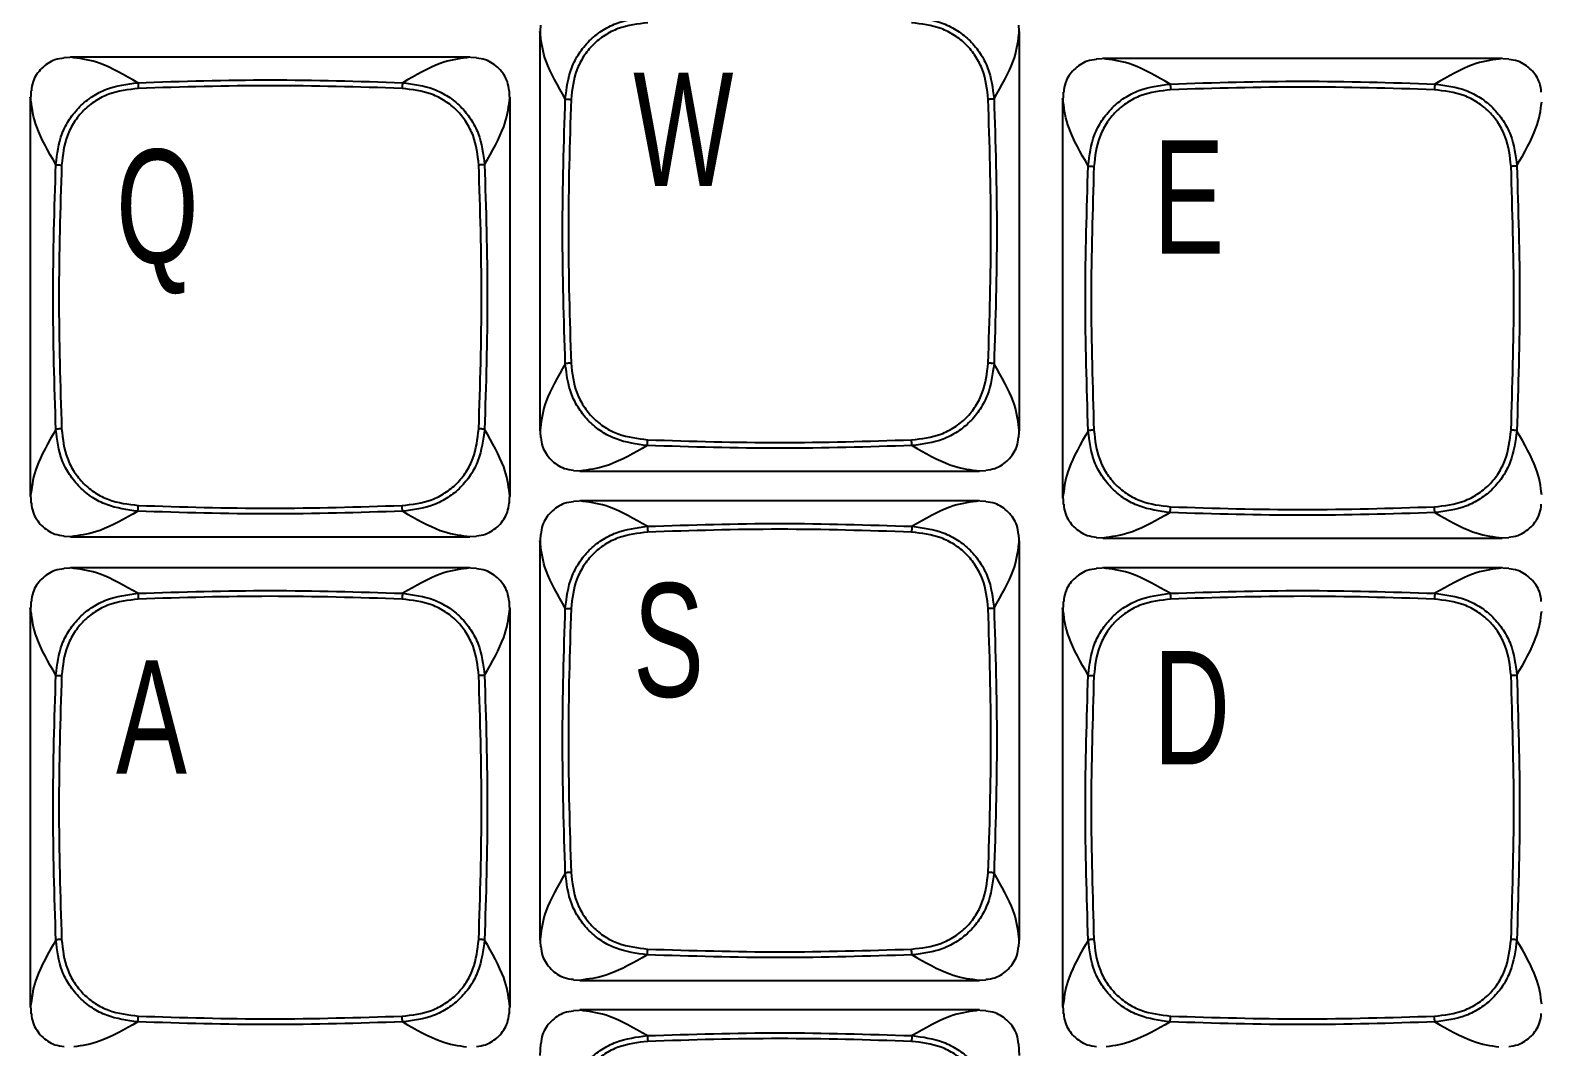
# Model space of a CAD drawing. Header units: millimetres. Extents: x 92.5 to 183.4, y 70.4 to 156.5.
# Drawn here: x 115.81 to 143.99, y 114.03 to 132.99 of the extents above; entities that cross this region are included whole.
import ezdxf

# ---------------------------------------------------------------- set-up
doc = ezdxf.new("R2010")
doc.units = ezdxf.units.MM
doc.styles.add('SLDTEXTSTYLE0', font='TXT', dxfattribs={"width": 0.7})

msp = doc.modelspace()

# ---------------------------------------------------------------- linework, layer by layer
at = {"color": 7, "linetype": 'Continuous', "lineweight": 25}
for p, q in [((125.319, 133.087), (125.311, 132.87)), ((134.251, 132.87), (134.242, 133.088)), ((125.319, 132.906), (125.306, 132.967)), ((125.306, 132.967), (125.306, 125.517)), ((134.242, 132.906), (134.256, 132.967)), ((134.256, 125.517), (134.256, 132.967)), ((116.653, 132.487), (116.435, 132.479)), ((116.617, 132.479), (116.556, 132.492)), ((124.006, 132.492), (116.556, 132.492)), ((124.126, 132.479), (123.908, 132.487)), ((124.006, 132.492), (123.944, 132.479)), ((135.903, 132.462), (135.685, 132.454)), ((135.867, 132.454), (135.806, 132.467)), ((143.256, 132.467), (135.806, 132.467)), ((143.376, 132.454), (143.158, 132.462)), ((143.256, 132.467), (143.194, 132.454)), ((115.819, 131.681), (115.806, 131.742)), ((115.806, 131.742), (115.806, 124.292)), ((115.819, 131.862), (115.811, 131.645)), ((124.751, 131.645), (124.742, 131.863)), ((124.742, 131.681), (124.756, 131.742)), ((124.756, 124.292), (124.756, 131.742)), ((135.069, 131.656), (135.056, 131.717)), ((135.056, 131.717), (135.056, 124.267)), ((135.069, 131.837), (135.061, 131.62)), ((125.319, 125.578), (125.306, 125.517)), ((125.311, 125.615), (125.319, 125.397)), ((134.242, 125.397), (134.251, 125.615)), ((134.256, 125.517), (134.242, 125.578)), ((125.935, 124.781), (126.153, 124.773)), ((126.117, 124.781), (126.056, 124.767)), ((126.056, 124.767), (133.506, 124.767)), ((133.408, 124.773), (133.626, 124.781)), ((133.444, 124.781), (133.506, 124.767)), ((115.819, 124.353), (115.806, 124.292)), ((115.811, 124.39), (115.819, 124.172)), ((124.742, 124.172), (124.751, 124.39)), ((124.756, 124.292), (124.742, 124.353)), ((135.069, 124.328), (135.056, 124.267)), ((135.061, 124.365), (135.069, 124.147)), ((126.153, 124.212), (125.935, 124.204)), ((126.117, 124.204), (126.056, 124.217)), ((133.506, 124.217), (126.056, 124.217)), ((133.626, 124.204), (133.408, 124.212)), ((133.506, 124.217), (133.444, 124.204)), ((116.435, 123.556), (116.653, 123.548)), ((116.617, 123.556), (116.556, 123.542)), ((116.556, 123.542), (124.006, 123.542)), ((123.908, 123.548), (124.126, 123.556)), ((123.944, 123.556), (124.006, 123.542)), ((125.319, 123.406), (125.306, 123.467)), ((125.306, 123.467), (125.306, 116.017)), ((125.319, 123.587), (125.311, 123.37)), ((134.251, 123.37), (134.242, 123.588)), ((134.242, 123.406), (134.256, 123.467)), ((134.256, 116.017), (134.256, 123.467)), ((135.685, 123.531), (135.903, 123.523)), ((135.867, 123.531), (135.806, 123.517)), ((135.806, 123.517), (143.256, 123.517)), ((143.158, 123.523), (143.376, 123.531)), ((143.194, 123.531), (143.256, 123.517)), ((116.653, 122.962), (116.435, 122.954)), ((116.617, 122.954), (116.556, 122.967)), ((124.006, 122.967), (116.556, 122.967)), ((124.126, 122.954), (123.908, 122.962)), ((124.006, 122.967), (123.944, 122.954)), ((135.903, 122.962), (135.685, 122.954)), ((135.867, 122.954), (135.806, 122.967)), ((143.256, 122.967), (135.806, 122.967)), ((143.376, 122.954), (143.158, 122.962)), ((143.256, 122.967), (143.194, 122.954)), ((115.819, 122.337), (115.811, 122.12)), ((124.751, 122.12), (124.742, 122.338)), ((135.069, 122.337), (135.061, 122.12)), ((115.819, 122.156), (115.806, 122.217)), ((115.806, 122.217), (115.806, 114.767)), ((124.742, 122.156), (124.756, 122.217)), ((124.756, 114.767), (124.756, 122.217)), ((135.069, 122.156), (135.056, 122.217)), ((135.056, 122.217), (135.056, 114.767)), ((125.319, 116.078), (125.306, 116.017)), ((125.311, 116.115), (125.319, 115.897)), ((134.242, 115.897), (134.251, 116.115)), ((134.256, 116.017), (134.242, 116.078)), ((125.935, 115.281), (126.153, 115.273)), ((126.117, 115.281), (126.056, 115.267)), ((126.056, 115.267), (133.506, 115.267)), ((133.408, 115.273), (133.626, 115.281)), ((133.444, 115.281), (133.506, 115.267)), ((115.819, 114.828), (115.806, 114.767)), ((115.811, 114.865), (115.819, 114.647)), ((124.742, 114.647), (124.751, 114.865)), ((124.756, 114.767), (124.742, 114.828)), ((135.069, 114.828), (135.056, 114.767)), ((135.061, 114.865), (135.069, 114.647)), ((126.153, 114.712), (125.935, 114.704)), ((126.117, 114.704), (126.056, 114.717)), ((133.506, 114.717), (126.056, 114.717)), ((133.626, 114.704), (133.408, 114.712)), ((133.506, 114.717), (133.444, 114.704)), ((125.319, 114.087), (125.311, 113.87)), ((134.251, 113.87), (134.242, 114.088))]:
    msp.add_line(p, q, dxfattribs=at)
for points, knots in [([(125.784, 131.712), (125.808, 131.91), (125.845, 132.207), (126.033, 132.563), (126.222, 132.799), (126.458, 132.989), (126.816, 133.173), (127.113, 133.213), (127.311, 133.239)], [0, 0, 0, 0, 0.247985, 0.373719, 0.500025, 0.6255, 0.750683, 1, 1, 1, 1]), ([(127.32, 133.132), (127.133, 133.109), (126.852, 133.075), (126.514, 132.905), (126.294, 132.728), (126.118, 132.507), (125.944, 132.171), (125.912, 131.89), (125.891, 131.703)], [0, 0, 0, 0, 0.250752, 0.375448, 0.499972, 0.625282, 0.75049, 1, 1, 1, 1]), ([(133.67, 131.703), (133.649, 131.89), (133.617, 132.171), (133.443, 132.507), (133.267, 132.728), (133.047, 132.905), (132.709, 133.075), (132.428, 133.109), (132.241, 133.132)], [0, 0, 0, 0, 0.249507, 0.374713, 0.500022, 0.624547, 0.749245, 1, 1, 1, 1]), ([(132.251, 133.239), (132.448, 133.213), (132.746, 133.173), (133.103, 132.989), (133.339, 132.799), (133.528, 132.563), (133.716, 132.207), (133.753, 131.91), (133.778, 131.712)], [0, 0, 0, 0, 0.2493205, 0.3745056, 0.4999814, 0.6262863, 0.7520184, 1, 1, 1, 1]), ([(116.437, 132.471), (116.378, 132.464), (116.27, 132.453), (116.131, 132.376), (116.014, 132.284), (115.922, 132.168), (115.845, 132.028), (115.834, 131.92), (115.827, 131.861)], [0, 0, 0, 0, 0.1850267, 0.3431791, 0.4992222, 0.6556521, 0.8135882, 1, 1, 1, 1]), ([(124.734, 131.861), (124.728, 131.919), (124.716, 132.028), (124.639, 132.167), (124.547, 132.284), (124.431, 132.376), (124.291, 132.452), (124.183, 132.464), (124.125, 132.471)], [0, 0, 0, 0, 0.185589, 0.343741, 0.499785, 0.656214, 0.814151, 1, 1, 1, 1]), ([(135.687, 132.446), (135.628, 132.439), (135.52, 132.428), (135.381, 132.351), (135.264, 132.259), (135.172, 132.143), (135.095, 132.003), (135.084, 131.895), (135.077, 131.836)], [0, 0, 0, 0, 0.1850267, 0.3431791, 0.4992222, 0.6556521, 0.8135882, 1, 1, 1, 1]), ([(143.984, 131.836), (143.978, 131.894), (143.966, 132.003), (143.889, 132.142), (143.797, 132.259), (143.681, 132.351), (143.541, 132.427), (143.433, 132.439), (143.375, 132.446)], [0, 0, 0, 0, 0.185589, 0.343741, 0.499785, 0.656214, 0.814151, 1, 1, 1, 1]), ([(116.284, 130.487), (116.308, 130.685), (116.345, 130.982), (116.533, 131.338), (116.722, 131.574), (116.958, 131.764), (117.316, 131.948), (117.613, 131.988), (117.811, 132.014)], [0, 0, 0, 0, 0.247985, 0.373719, 0.500025, 0.6255, 0.750683, 1, 1, 1, 1]), ([(117.811, 132.014), (117.812, 132.009), (117.814, 131.998), (117.817, 131.972), (117.819, 131.94), (117.82, 131.918), (117.82, 131.907)], [0, 0, 0, 0, 0.250232, 0.500065, 0.75003, 1, 1, 1, 1]), ([(122.751, 132.014), (122.75, 132.009), (122.747, 131.998), (122.744, 131.972), (122.742, 131.94), (122.741, 131.918), (122.741, 131.907)], [0, 0, 0, 0, 0.2502314, 0.500065, 0.7500305, 1, 1, 1, 1]), ([(122.751, 132.014), (122.948, 131.988), (123.246, 131.948), (123.603, 131.764), (123.839, 131.574), (124.028, 131.338), (124.216, 130.982), (124.253, 130.685), (124.278, 130.487)], [0, 0, 0, 0, 0.2493205, 0.3745056, 0.4999814, 0.6262863, 0.7520184, 1, 1, 1, 1]), ([(135.534, 130.462), (135.558, 130.66), (135.595, 130.957), (135.783, 131.313), (135.972, 131.549), (136.208, 131.739), (136.566, 131.923), (136.863, 131.963), (137.061, 131.989)], [0, 0, 0, 0, 0.247985, 0.373719, 0.500025, 0.6255, 0.750683, 1, 1, 1, 1]), ([(137.061, 131.989), (137.062, 131.984), (137.064, 131.973), (137.067, 131.947), (137.069, 131.915), (137.07, 131.893), (137.07, 131.882)], [0, 0, 0, 0, 0.250232, 0.500065, 0.75003, 1, 1, 1, 1]), ([(142.001, 131.989), (142, 131.984), (141.997, 131.973), (141.994, 131.947), (141.992, 131.915), (141.991, 131.893), (141.991, 131.882)], [0, 0, 0, 0, 0.2502314, 0.500065, 0.7500305, 1, 1, 1, 1]), ([(142.001, 131.989), (142.198, 131.963), (142.496, 131.923), (142.853, 131.739), (143.089, 131.549), (143.278, 131.313), (143.466, 130.957), (143.503, 130.66), (143.528, 130.462)], [0, 0, 0, 0, 0.2493205, 0.3745056, 0.4999814, 0.6262863, 0.7520184, 1, 1, 1, 1]), ([(117.82, 131.907), (117.633, 131.884), (117.352, 131.85), (117.014, 131.68), (116.794, 131.503), (116.618, 131.282), (116.444, 130.946), (116.412, 130.665), (116.391, 130.478)], [0, 0, 0, 0, 0.250752, 0.375448, 0.499972, 0.625282, 0.75049, 1, 1, 1, 1]), ([(124.17, 130.478), (124.149, 130.665), (124.117, 130.946), (123.943, 131.282), (123.767, 131.503), (123.547, 131.68), (123.209, 131.85), (122.928, 131.884), (122.741, 131.907)], [0, 0, 0, 0, 0.249507, 0.374713, 0.500022, 0.624547, 0.749245, 1, 1, 1, 1]), ([(125.784, 131.712), (125.789, 131.711), (125.8, 131.709), (125.826, 131.706), (125.858, 131.704), (125.88, 131.703), (125.891, 131.703)], [0, 0, 0, 0, 0.250231, 0.500065, 0.75003, 1, 1, 1, 1]), ([(133.778, 131.712), (133.772, 131.711), (133.761, 131.709), (133.735, 131.706), (133.703, 131.704), (133.681, 131.703), (133.67, 131.703)], [0, 0, 0, 0, 0.250232, 0.500065, 0.75003, 1, 1, 1, 1]), ([(137.07, 131.882), (136.883, 131.859), (136.602, 131.825), (136.264, 131.655), (136.044, 131.478), (135.868, 131.257), (135.694, 130.921), (135.662, 130.64), (135.641, 130.453)], [0, 0, 0, 0, 0.250752, 0.375448, 0.499972, 0.625282, 0.75049, 1, 1, 1, 1]), ([(143.42, 130.453), (143.399, 130.64), (143.367, 130.921), (143.193, 131.257), (143.017, 131.478), (142.797, 131.655), (142.459, 131.825), (142.178, 131.859), (141.991, 131.882)], [0, 0, 0, 0, 0.249507, 0.374713, 0.500022, 0.624547, 0.749245, 1, 1, 1, 1]), ([(116.284, 130.487), (116.289, 130.486), (116.3, 130.484), (116.326, 130.481), (116.358, 130.479), (116.38, 130.478), (116.391, 130.478)], [0, 0, 0, 0, 0.250231, 0.500065, 0.75003, 1, 1, 1, 1]), ([(124.278, 130.487), (124.272, 130.486), (124.261, 130.484), (124.235, 130.481), (124.203, 130.479), (124.181, 130.478), (124.17, 130.478)], [0, 0, 0, 0, 0.250232, 0.500065, 0.75003, 1, 1, 1, 1]), ([(135.534, 130.462), (135.539, 130.461), (135.55, 130.459), (135.576, 130.456), (135.608, 130.454), (135.63, 130.453), (135.641, 130.453)], [0, 0, 0, 0, 0.250231, 0.500065, 0.75003, 1, 1, 1, 1]), ([(143.528, 130.462), (143.522, 130.461), (143.511, 130.459), (143.485, 130.456), (143.453, 130.454), (143.431, 130.453), (143.42, 130.453)], [0, 0, 0, 0, 0.250232, 0.500065, 0.75003, 1, 1, 1, 1]), ([(125.891, 126.782), (125.88, 126.782), (125.858, 126.781), (125.826, 126.779), (125.8, 126.776), (125.789, 126.774), (125.784, 126.772)], [0, 0, 0, 0, 0.24997, 0.499935, 0.749769, 1, 1, 1, 1]), ([(127.311, 125.245), (127.113, 125.272), (126.816, 125.312), (126.458, 125.496), (126.222, 125.686), (126.033, 125.922), (125.845, 126.278), (125.808, 126.575), (125.784, 126.772)], [0, 0, 0, 0, 0.249321, 0.374506, 0.499981, 0.626286, 0.752018, 1, 1, 1, 1]), ([(125.891, 126.782), (125.912, 126.595), (125.944, 126.314), (126.118, 125.978), (126.294, 125.757), (126.514, 125.58), (126.852, 125.41), (127.133, 125.376), (127.32, 125.353)], [0, 0, 0, 0, 0.2495072, 0.3747127, 0.5000218, 0.6245471, 0.7492448, 1, 1, 1, 1]), ([(132.241, 125.353), (132.428, 125.374), (132.709, 125.406), (133.045, 125.58), (133.266, 125.756), (133.443, 125.976), (133.613, 126.314), (133.648, 126.595), (133.67, 126.782)], [0, 0, 0, 0, 0.249507, 0.374713, 0.500022, 0.624547, 0.749245, 1, 1, 1, 1]), ([(133.778, 126.772), (133.751, 126.575), (133.711, 126.277), (133.527, 125.92), (133.337, 125.684), (133.101, 125.495), (132.745, 125.307), (132.448, 125.27), (132.251, 125.245)], [0, 0, 0, 0, 0.249321, 0.374506, 0.499981, 0.626286, 0.752018, 1, 1, 1, 1]), ([(133.778, 126.772), (133.772, 126.774), (133.761, 126.776), (133.735, 126.779), (133.703, 126.781), (133.681, 126.782), (133.67, 126.782)], [0, 0, 0, 0, 0.250231, 0.500065, 0.75003, 1, 1, 1, 1]), ([(116.391, 125.557), (116.38, 125.557), (116.358, 125.556), (116.326, 125.554), (116.3, 125.551), (116.289, 125.549), (116.284, 125.547)], [0, 0, 0, 0, 0.24997, 0.499935, 0.749769, 1, 1, 1, 1]), ([(117.811, 124.02), (117.613, 124.047), (117.316, 124.087), (116.958, 124.271), (116.722, 124.461), (116.533, 124.697), (116.345, 125.053), (116.308, 125.35), (116.284, 125.547)], [0, 0, 0, 0, 0.249321, 0.374506, 0.499981, 0.626286, 0.752018, 1, 1, 1, 1]), ([(116.391, 125.557), (116.412, 125.37), (116.444, 125.089), (116.618, 124.753), (116.794, 124.532), (117.014, 124.355), (117.352, 124.185), (117.633, 124.151), (117.82, 124.128)], [0, 0, 0, 0, 0.2495072, 0.3747127, 0.5000218, 0.6245471, 0.7492448, 1, 1, 1, 1]), ([(122.741, 124.128), (122.928, 124.149), (123.209, 124.181), (123.545, 124.355), (123.766, 124.531), (123.943, 124.751), (124.113, 125.089), (124.148, 125.37), (124.17, 125.557)], [0, 0, 0, 0, 0.249507, 0.374713, 0.500022, 0.624547, 0.749245, 1, 1, 1, 1]), ([(124.278, 125.547), (124.251, 125.35), (124.211, 125.052), (124.027, 124.695), (123.837, 124.459), (123.601, 124.27), (123.245, 124.082), (122.948, 124.045), (122.751, 124.02)], [0, 0, 0, 0, 0.249321, 0.374506, 0.499981, 0.626286, 0.752018, 1, 1, 1, 1]), ([(124.278, 125.547), (124.272, 125.549), (124.261, 125.551), (124.235, 125.554), (124.203, 125.556), (124.181, 125.557), (124.17, 125.557)], [0, 0, 0, 0, 0.250231, 0.500065, 0.75003, 1, 1, 1, 1]), ([(135.641, 125.532), (135.63, 125.532), (135.608, 125.531), (135.576, 125.529), (135.55, 125.526), (135.539, 125.524), (135.534, 125.522)], [0, 0, 0, 0, 0.24997, 0.499935, 0.749769, 1, 1, 1, 1]), ([(137.061, 123.995), (136.863, 124.022), (136.566, 124.062), (136.208, 124.246), (135.972, 124.436), (135.783, 124.672), (135.595, 125.028), (135.558, 125.325), (135.534, 125.522)], [0, 0, 0, 0, 0.249321, 0.374506, 0.499981, 0.626286, 0.752018, 1, 1, 1, 1]), ([(135.641, 125.532), (135.662, 125.345), (135.694, 125.064), (135.868, 124.728), (136.044, 124.507), (136.264, 124.33), (136.602, 124.16), (136.883, 124.126), (137.07, 124.103)], [0, 0, 0, 0, 0.2495072, 0.3747127, 0.5000218, 0.6245471, 0.7492448, 1, 1, 1, 1]), ([(141.991, 124.103), (142.178, 124.124), (142.459, 124.156), (142.795, 124.33), (143.016, 124.506), (143.193, 124.726), (143.363, 125.064), (143.398, 125.345), (143.42, 125.532)], [0, 0, 0, 0, 0.249507, 0.374713, 0.500022, 0.624547, 0.749245, 1, 1, 1, 1]), ([(143.528, 125.522), (143.501, 125.325), (143.461, 125.027), (143.277, 124.67), (143.087, 124.434), (142.851, 124.245), (142.495, 124.057), (142.198, 124.02), (142.001, 123.995)], [0, 0, 0, 0, 0.249321, 0.374506, 0.499981, 0.626286, 0.752018, 1, 1, 1, 1]), ([(143.528, 125.522), (143.522, 125.524), (143.511, 125.526), (143.485, 125.529), (143.453, 125.531), (143.431, 125.532), (143.42, 125.532)], [0, 0, 0, 0, 0.250231, 0.500065, 0.75003, 1, 1, 1, 1]), ([(125.327, 125.399), (125.333, 125.34), (125.345, 125.232), (125.422, 125.092), (125.514, 124.976), (125.63, 124.884), (125.77, 124.807), (125.878, 124.796), (125.937, 124.789)], [0, 0, 0, 0, 0.185589, 0.343741, 0.499785, 0.656214, 0.814151, 1, 1, 1, 1]), ([(127.311, 125.245), (127.312, 125.251), (127.314, 125.262), (127.317, 125.288), (127.319, 125.32), (127.32, 125.342), (127.32, 125.353)], [0, 0, 0, 0, 0.250231, 0.500065, 0.75003, 1, 1, 1, 1]), ([(132.251, 125.245), (132.25, 125.251), (132.247, 125.262), (132.244, 125.288), (132.242, 125.32), (132.241, 125.342), (132.241, 125.353)], [0, 0, 0, 0, 0.250232, 0.500065, 0.75003, 1, 1, 1, 1]), ([(133.625, 124.789), (133.683, 124.795), (133.791, 124.807), (133.931, 124.884), (134.047, 124.976), (134.139, 125.092), (134.216, 125.232), (134.228, 125.34), (134.234, 125.399)], [0, 0, 0, 0, 0.1850267, 0.3431791, 0.4992222, 0.6556521, 0.8135882, 1, 1, 1, 1]), ([(115.827, 124.174), (115.833, 124.115), (115.845, 124.007), (115.922, 123.867), (116.014, 123.751), (116.13, 123.659), (116.27, 123.582), (116.378, 123.571), (116.437, 123.564)], [0, 0, 0, 0, 0.185589, 0.343741, 0.499785, 0.656214, 0.814151, 1, 1, 1, 1]), ([(117.811, 124.02), (117.812, 124.026), (117.814, 124.037), (117.817, 124.063), (117.819, 124.095), (117.82, 124.117), (117.82, 124.128)], [0, 0, 0, 0, 0.250231, 0.500065, 0.75003, 1, 1, 1, 1]), ([(122.751, 124.02), (122.75, 124.026), (122.747, 124.037), (122.744, 124.063), (122.742, 124.095), (122.741, 124.117), (122.741, 124.128)], [0, 0, 0, 0, 0.250232, 0.500065, 0.75003, 1, 1, 1, 1]), ([(124.125, 123.564), (124.183, 123.57), (124.291, 123.582), (124.431, 123.659), (124.547, 123.751), (124.639, 123.867), (124.716, 124.007), (124.728, 124.115), (124.734, 124.174)], [0, 0, 0, 0, 0.1850267, 0.3431791, 0.4992222, 0.6556521, 0.8135882, 1, 1, 1, 1]), ([(125.937, 124.196), (125.878, 124.189), (125.77, 124.178), (125.631, 124.101), (125.514, 124.009), (125.422, 123.893), (125.345, 123.753), (125.334, 123.645), (125.327, 123.586)], [0, 0, 0, 0, 0.185027, 0.343179, 0.499222, 0.655652, 0.813588, 1, 1, 1, 1]), ([(134.234, 123.586), (134.228, 123.644), (134.216, 123.753), (134.139, 123.892), (134.047, 124.009), (133.931, 124.101), (133.791, 124.177), (133.683, 124.189), (133.625, 124.196)], [0, 0, 0, 0, 0.185589, 0.343741, 0.499785, 0.656214, 0.814151, 1, 1, 1, 1]), ([(135.077, 124.149), (135.083, 124.09), (135.095, 123.982), (135.172, 123.842), (135.264, 123.726), (135.38, 123.634), (135.52, 123.557), (135.628, 123.546), (135.687, 123.539)], [0, 0, 0, 0, 0.185589, 0.343741, 0.499785, 0.656214, 0.814151, 1, 1, 1, 1]), ([(137.061, 123.995), (137.062, 124.001), (137.064, 124.012), (137.067, 124.038), (137.069, 124.07), (137.07, 124.092), (137.07, 124.103)], [0, 0, 0, 0, 0.250231, 0.500065, 0.75003, 1, 1, 1, 1]), ([(142.001, 123.995), (142, 124.001), (141.997, 124.012), (141.994, 124.038), (141.992, 124.07), (141.991, 124.092), (141.991, 124.103)], [0, 0, 0, 0, 0.250232, 0.500065, 0.75003, 1, 1, 1, 1]), ([(143.375, 123.539), (143.433, 123.545), (143.541, 123.557), (143.681, 123.634), (143.797, 123.726), (143.889, 123.842), (143.966, 123.982), (143.978, 124.09), (143.984, 124.149)], [0, 0, 0, 0, 0.1850267, 0.3431791, 0.4992222, 0.6556521, 0.8135882, 1, 1, 1, 1]), ([(125.784, 122.212), (125.808, 122.41), (125.845, 122.707), (126.033, 123.063), (126.222, 123.299), (126.458, 123.489), (126.816, 123.673), (127.113, 123.713), (127.311, 123.739)], [0, 0, 0, 0, 0.247985, 0.373719, 0.500025, 0.6255, 0.750683, 1, 1, 1, 1]), ([(127.32, 123.632), (127.133, 123.609), (126.852, 123.575), (126.514, 123.405), (126.294, 123.228), (126.118, 123.007), (125.944, 122.671), (125.912, 122.39), (125.891, 122.203)], [0, 0, 0, 0, 0.250752, 0.375448, 0.499972, 0.625282, 0.75049, 1, 1, 1, 1]), ([(127.311, 123.739), (127.312, 123.734), (127.314, 123.723), (127.317, 123.697), (127.319, 123.665), (127.32, 123.643), (127.32, 123.632)], [0, 0, 0, 0, 0.250232, 0.500065, 0.75003, 1, 1, 1, 1]), ([(132.251, 123.739), (132.25, 123.734), (132.247, 123.723), (132.244, 123.697), (132.242, 123.665), (132.241, 123.643), (132.241, 123.632)], [0, 0, 0, 0, 0.2502314, 0.500065, 0.7500305, 1, 1, 1, 1]), ([(133.67, 122.203), (133.649, 122.39), (133.617, 122.671), (133.443, 123.007), (133.267, 123.228), (133.047, 123.405), (132.709, 123.575), (132.428, 123.609), (132.241, 123.632)], [0, 0, 0, 0, 0.2495072, 0.3747127, 0.5000218, 0.6245471, 0.7492448, 1, 1, 1, 1]), ([(132.251, 123.739), (132.448, 123.713), (132.746, 123.673), (133.103, 123.489), (133.339, 123.299), (133.528, 123.063), (133.716, 122.707), (133.753, 122.41), (133.778, 122.212)], [0, 0, 0, 0, 0.2493205, 0.3745056, 0.4999814, 0.6262863, 0.7520184, 1, 1, 1, 1]), ([(116.437, 122.946), (116.378, 122.939), (116.27, 122.928), (116.131, 122.851), (116.014, 122.759), (115.922, 122.643), (115.845, 122.503), (115.834, 122.395), (115.827, 122.336)], [0, 0, 0, 0, 0.185027, 0.343179, 0.499222, 0.655652, 0.813588, 1, 1, 1, 1]), ([(124.734, 122.336), (124.728, 122.394), (124.716, 122.503), (124.639, 122.642), (124.547, 122.759), (124.431, 122.851), (124.291, 122.927), (124.183, 122.939), (124.125, 122.946)], [0, 0, 0, 0, 0.1855894, 0.3437407, 0.4997849, 0.6562136, 0.8141509, 1, 1, 1, 1]), ([(135.687, 122.946), (135.628, 122.939), (135.52, 122.928), (135.381, 122.851), (135.264, 122.759), (135.172, 122.643), (135.095, 122.503), (135.084, 122.395), (135.077, 122.336)], [0, 0, 0, 0, 0.185027, 0.343179, 0.499222, 0.655652, 0.813588, 1, 1, 1, 1]), ([(143.984, 122.336), (143.978, 122.394), (143.966, 122.503), (143.889, 122.642), (143.797, 122.759), (143.681, 122.851), (143.541, 122.927), (143.433, 122.939), (143.375, 122.946)], [0, 0, 0, 0, 0.1855894, 0.3437407, 0.4997849, 0.6562136, 0.8141509, 1, 1, 1, 1]), ([(116.284, 120.962), (116.308, 121.16), (116.345, 121.457), (116.533, 121.813), (116.722, 122.049), (116.958, 122.239), (117.316, 122.423), (117.613, 122.463), (117.811, 122.489)], [0, 0, 0, 0, 0.247985, 0.373719, 0.500025, 0.6255, 0.750683, 1, 1, 1, 1]), ([(117.82, 122.382), (117.633, 122.359), (117.352, 122.325), (117.014, 122.155), (116.794, 121.978), (116.618, 121.757), (116.444, 121.421), (116.412, 121.14), (116.391, 120.953)], [0, 0, 0, 0, 0.250752, 0.375448, 0.499972, 0.625282, 0.75049, 1, 1, 1, 1]), ([(117.811, 122.489), (117.812, 122.484), (117.814, 122.473), (117.817, 122.447), (117.819, 122.415), (117.82, 122.393), (117.82, 122.382)], [0, 0, 0, 0, 0.250232, 0.500065, 0.75003, 1, 1, 1, 1]), ([(122.751, 122.489), (122.75, 122.484), (122.747, 122.473), (122.744, 122.447), (122.742, 122.415), (122.741, 122.393), (122.741, 122.382)], [0, 0, 0, 0, 0.2502314, 0.500065, 0.7500305, 1, 1, 1, 1]), ([(124.17, 120.953), (124.149, 121.14), (124.117, 121.421), (123.943, 121.757), (123.767, 121.978), (123.547, 122.155), (123.209, 122.325), (122.928, 122.359), (122.741, 122.382)], [0, 0, 0, 0, 0.2495072, 0.3747127, 0.5000218, 0.6245471, 0.7492448, 1, 1, 1, 1]), ([(122.751, 122.489), (122.948, 122.463), (123.246, 122.423), (123.603, 122.239), (123.839, 122.049), (124.028, 121.813), (124.216, 121.457), (124.253, 121.16), (124.278, 120.962)], [0, 0, 0, 0, 0.2493205, 0.3745056, 0.4999814, 0.6262863, 0.7520184, 1, 1, 1, 1]), ([(135.534, 120.962), (135.558, 121.16), (135.595, 121.457), (135.783, 121.813), (135.972, 122.049), (136.208, 122.239), (136.566, 122.423), (136.863, 122.463), (137.061, 122.489)], [0, 0, 0, 0, 0.247985, 0.373719, 0.500025, 0.6255, 0.750683, 1, 1, 1, 1]), ([(137.07, 122.382), (136.883, 122.359), (136.602, 122.325), (136.264, 122.155), (136.044, 121.978), (135.868, 121.757), (135.694, 121.421), (135.662, 121.14), (135.641, 120.953)], [0, 0, 0, 0, 0.250752, 0.375448, 0.499972, 0.625282, 0.75049, 1, 1, 1, 1]), ([(137.061, 122.489), (137.062, 122.484), (137.064, 122.473), (137.067, 122.447), (137.069, 122.415), (137.07, 122.393), (137.07, 122.382)], [0, 0, 0, 0, 0.250232, 0.500065, 0.75003, 1, 1, 1, 1]), ([(142.001, 122.489), (142, 122.484), (141.997, 122.473), (141.994, 122.447), (141.992, 122.415), (141.991, 122.393), (141.991, 122.382)], [0, 0, 0, 0, 0.2502314, 0.500065, 0.7500305, 1, 1, 1, 1]), ([(143.42, 120.953), (143.399, 121.14), (143.367, 121.421), (143.193, 121.757), (143.017, 121.978), (142.797, 122.155), (142.459, 122.325), (142.178, 122.359), (141.991, 122.382)], [0, 0, 0, 0, 0.2495072, 0.3747127, 0.5000218, 0.6245471, 0.7492448, 1, 1, 1, 1]), ([(142.001, 122.489), (142.198, 122.463), (142.496, 122.423), (142.853, 122.239), (143.089, 122.049), (143.278, 121.813), (143.466, 121.457), (143.503, 121.16), (143.528, 120.962)], [0, 0, 0, 0, 0.2493205, 0.3745056, 0.4999814, 0.6262863, 0.7520184, 1, 1, 1, 1]), ([(125.784, 122.212), (125.789, 122.211), (125.8, 122.209), (125.826, 122.206), (125.858, 122.204), (125.88, 122.203), (125.891, 122.203)], [0, 0, 0, 0, 0.250231, 0.500065, 0.75003, 1, 1, 1, 1]), ([(133.778, 122.212), (133.772, 122.211), (133.761, 122.209), (133.735, 122.206), (133.703, 122.204), (133.681, 122.203), (133.67, 122.203)], [0, 0, 0, 0, 0.250232, 0.500065, 0.75003, 1, 1, 1, 1]), ([(116.284, 120.962), (116.289, 120.961), (116.3, 120.959), (116.326, 120.956), (116.358, 120.954), (116.38, 120.953), (116.391, 120.953)], [0, 0, 0, 0, 0.250231, 0.500065, 0.75003, 1, 1, 1, 1]), ([(124.278, 120.962), (124.272, 120.961), (124.261, 120.959), (124.235, 120.956), (124.203, 120.954), (124.181, 120.953), (124.17, 120.953)], [0, 0, 0, 0, 0.250232, 0.500065, 0.75003, 1, 1, 1, 1]), ([(135.534, 120.962), (135.539, 120.961), (135.55, 120.959), (135.576, 120.956), (135.608, 120.954), (135.63, 120.953), (135.641, 120.953)], [0, 0, 0, 0, 0.250231, 0.500065, 0.75003, 1, 1, 1, 1]), ([(143.528, 120.962), (143.522, 120.961), (143.511, 120.959), (143.485, 120.956), (143.453, 120.954), (143.431, 120.953), (143.42, 120.953)], [0, 0, 0, 0, 0.250232, 0.500065, 0.75003, 1, 1, 1, 1]), ([(125.891, 117.282), (125.88, 117.282), (125.858, 117.281), (125.826, 117.279), (125.8, 117.276), (125.789, 117.274), (125.784, 117.272)], [0, 0, 0, 0, 0.24997, 0.499935, 0.749769, 1, 1, 1, 1]), ([(127.311, 115.745), (127.113, 115.772), (126.816, 115.812), (126.458, 115.996), (126.222, 116.186), (126.033, 116.422), (125.845, 116.778), (125.808, 117.075), (125.784, 117.272)], [0, 0, 0, 0, 0.249321, 0.374506, 0.499981, 0.626286, 0.752018, 1, 1, 1, 1]), ([(125.891, 117.282), (125.912, 117.095), (125.944, 116.814), (126.118, 116.478), (126.294, 116.257), (126.514, 116.08), (126.852, 115.91), (127.133, 115.876), (127.32, 115.853)], [0, 0, 0, 0, 0.2495072, 0.3747127, 0.5000218, 0.6245471, 0.7492448, 1, 1, 1, 1]), ([(132.241, 115.853), (132.428, 115.874), (132.709, 115.906), (133.045, 116.08), (133.266, 116.256), (133.443, 116.476), (133.613, 116.814), (133.648, 117.095), (133.67, 117.282)], [0, 0, 0, 0, 0.249507, 0.374713, 0.500022, 0.624547, 0.749245, 1, 1, 1, 1]), ([(133.778, 117.272), (133.751, 117.075), (133.711, 116.777), (133.527, 116.42), (133.337, 116.184), (133.101, 115.995), (132.745, 115.807), (132.448, 115.77), (132.251, 115.745)], [0, 0, 0, 0, 0.249321, 0.374506, 0.499981, 0.626286, 0.752018, 1, 1, 1, 1]), ([(133.778, 117.272), (133.772, 117.274), (133.761, 117.276), (133.735, 117.279), (133.703, 117.281), (133.681, 117.282), (133.67, 117.282)], [0, 0, 0, 0, 0.250231, 0.500065, 0.75003, 1, 1, 1, 1]), ([(116.391, 116.032), (116.38, 116.032), (116.358, 116.031), (116.326, 116.029), (116.3, 116.026), (116.289, 116.024), (116.284, 116.022)], [0, 0, 0, 0, 0.24997, 0.499935, 0.749769, 1, 1, 1, 1]), ([(117.811, 114.495), (117.613, 114.522), (117.316, 114.562), (116.958, 114.746), (116.722, 114.936), (116.533, 115.172), (116.345, 115.528), (116.308, 115.825), (116.284, 116.022)], [0, 0, 0, 0, 0.249321, 0.374506, 0.499981, 0.626286, 0.752018, 1, 1, 1, 1]), ([(116.391, 116.032), (116.412, 115.845), (116.444, 115.564), (116.618, 115.228), (116.794, 115.007), (117.014, 114.83), (117.352, 114.66), (117.633, 114.626), (117.82, 114.603)], [0, 0, 0, 0, 0.2495072, 0.3747127, 0.5000218, 0.6245471, 0.7492448, 1, 1, 1, 1]), ([(122.741, 114.603), (122.928, 114.624), (123.209, 114.656), (123.545, 114.83), (123.766, 115.006), (123.943, 115.226), (124.113, 115.564), (124.148, 115.845), (124.17, 116.032)], [0, 0, 0, 0, 0.249507, 0.374713, 0.500022, 0.624547, 0.749245, 1, 1, 1, 1]), ([(124.278, 116.022), (124.251, 115.825), (124.211, 115.527), (124.027, 115.17), (123.837, 114.934), (123.601, 114.745), (123.245, 114.557), (122.948, 114.52), (122.751, 114.495)], [0, 0, 0, 0, 0.249321, 0.374506, 0.499981, 0.626286, 0.752018, 1, 1, 1, 1]), ([(124.278, 116.022), (124.272, 116.024), (124.261, 116.026), (124.235, 116.029), (124.203, 116.031), (124.181, 116.032), (124.17, 116.032)], [0, 0, 0, 0, 0.250231, 0.500065, 0.75003, 1, 1, 1, 1]), ([(125.327, 115.899), (125.333, 115.84), (125.345, 115.732), (125.422, 115.592), (125.514, 115.476), (125.63, 115.384), (125.77, 115.307), (125.878, 115.296), (125.937, 115.289)], [0, 0, 0, 0, 0.185589, 0.343741, 0.499785, 0.656214, 0.814151, 1, 1, 1, 1]), ([(127.311, 115.745), (127.312, 115.751), (127.314, 115.762), (127.317, 115.788), (127.319, 115.82), (127.32, 115.842), (127.32, 115.853)], [0, 0, 0, 0, 0.250231, 0.500065, 0.75003, 1, 1, 1, 1]), ([(132.251, 115.745), (132.25, 115.751), (132.247, 115.762), (132.244, 115.788), (132.242, 115.82), (132.241, 115.842), (132.241, 115.853)], [0, 0, 0, 0, 0.250232, 0.500065, 0.75003, 1, 1, 1, 1]), ([(133.625, 115.289), (133.683, 115.295), (133.791, 115.307), (133.931, 115.384), (134.047, 115.476), (134.139, 115.592), (134.216, 115.732), (134.228, 115.84), (134.234, 115.899)], [0, 0, 0, 0, 0.1850267, 0.3431791, 0.4992222, 0.6556521, 0.8135882, 1, 1, 1, 1]), ([(135.641, 116.032), (135.63, 116.032), (135.608, 116.031), (135.576, 116.029), (135.55, 116.026), (135.539, 116.024), (135.534, 116.022)], [0, 0, 0, 0, 0.24997, 0.499935, 0.749769, 1, 1, 1, 1]), ([(137.061, 114.495), (136.863, 114.522), (136.566, 114.562), (136.208, 114.746), (135.972, 114.936), (135.783, 115.172), (135.595, 115.528), (135.558, 115.825), (135.534, 116.022)], [0, 0, 0, 0, 0.249321, 0.374506, 0.499981, 0.626286, 0.752018, 1, 1, 1, 1]), ([(135.641, 116.032), (135.662, 115.845), (135.694, 115.564), (135.868, 115.228), (136.044, 115.007), (136.264, 114.83), (136.602, 114.66), (136.883, 114.626), (137.07, 114.603)], [0, 0, 0, 0, 0.2495072, 0.3747127, 0.5000218, 0.6245471, 0.7492448, 1, 1, 1, 1]), ([(141.991, 114.603), (142.178, 114.624), (142.459, 114.656), (142.795, 114.83), (143.016, 115.006), (143.193, 115.226), (143.363, 115.564), (143.398, 115.845), (143.42, 116.032)], [0, 0, 0, 0, 0.249507, 0.374713, 0.500022, 0.624547, 0.749245, 1, 1, 1, 1]), ([(143.528, 116.022), (143.501, 115.825), (143.461, 115.527), (143.277, 115.17), (143.087, 114.934), (142.851, 114.745), (142.495, 114.557), (142.198, 114.52), (142.001, 114.495)], [0, 0, 0, 0, 0.249321, 0.374506, 0.499981, 0.626286, 0.752018, 1, 1, 1, 1]), ([(143.528, 116.022), (143.522, 116.024), (143.511, 116.026), (143.485, 116.029), (143.453, 116.031), (143.431, 116.032), (143.42, 116.032)], [0, 0, 0, 0, 0.250231, 0.500065, 0.75003, 1, 1, 1, 1]), ([(115.827, 114.649), (115.833, 114.59), (115.845, 114.482), (115.922, 114.342), (116.014, 114.226), (116.13, 114.134), (116.27, 114.057), (116.378, 114.046), (116.437, 114.039)], [0, 0, 0, 0, 0.185589, 0.343741, 0.499785, 0.656214, 0.814151, 1, 1, 1, 1]), ([(117.811, 114.495), (117.812, 114.501), (117.814, 114.512), (117.817, 114.538), (117.819, 114.57), (117.82, 114.592), (117.82, 114.603)], [0, 0, 0, 0, 0.250231, 0.500065, 0.75003, 1, 1, 1, 1]), ([(122.751, 114.495), (122.75, 114.501), (122.747, 114.512), (122.744, 114.538), (122.742, 114.57), (122.741, 114.592), (122.741, 114.603)], [0, 0, 0, 0, 0.250232, 0.500065, 0.75003, 1, 1, 1, 1]), ([(124.125, 114.039), (124.183, 114.045), (124.291, 114.057), (124.431, 114.134), (124.547, 114.226), (124.639, 114.342), (124.716, 114.482), (124.728, 114.59), (124.734, 114.649)], [0, 0, 0, 0, 0.1850267, 0.3431791, 0.4992222, 0.6556521, 0.8135882, 1, 1, 1, 1]), ([(125.937, 114.696), (125.878, 114.689), (125.77, 114.678), (125.631, 114.601), (125.514, 114.509), (125.422, 114.393), (125.345, 114.253), (125.334, 114.145), (125.327, 114.086)], [0, 0, 0, 0, 0.185027, 0.343179, 0.499222, 0.655652, 0.813588, 1, 1, 1, 1]), ([(134.234, 114.086), (134.228, 114.144), (134.216, 114.253), (134.139, 114.392), (134.047, 114.509), (133.931, 114.601), (133.791, 114.677), (133.683, 114.689), (133.625, 114.696)], [0, 0, 0, 0, 0.185589, 0.343741, 0.499785, 0.656214, 0.814151, 1, 1, 1, 1]), ([(135.077, 114.649), (135.083, 114.59), (135.095, 114.482), (135.172, 114.342), (135.264, 114.226), (135.38, 114.134), (135.52, 114.057), (135.628, 114.046), (135.687, 114.039)], [0, 0, 0, 0, 0.185589, 0.343741, 0.499785, 0.656214, 0.814151, 1, 1, 1, 1]), ([(137.061, 114.495), (137.062, 114.501), (137.064, 114.512), (137.067, 114.538), (137.069, 114.57), (137.07, 114.592), (137.07, 114.603)], [0, 0, 0, 0, 0.250231, 0.500065, 0.75003, 1, 1, 1, 1]), ([(142.001, 114.495), (142, 114.501), (141.997, 114.512), (141.994, 114.538), (141.992, 114.57), (141.991, 114.592), (141.991, 114.603)], [0, 0, 0, 0, 0.250232, 0.500065, 0.75003, 1, 1, 1, 1]), ([(143.375, 114.039), (143.433, 114.045), (143.541, 114.057), (143.681, 114.134), (143.797, 114.226), (143.889, 114.342), (143.966, 114.482), (143.978, 114.59), (143.984, 114.649)], [0, 0, 0, 0, 0.1850267, 0.3431791, 0.4992222, 0.6556521, 0.8135882, 1, 1, 1, 1]), ([(125.784, 112.712), (125.808, 112.91), (125.845, 113.207), (126.033, 113.563), (126.222, 113.799), (126.458, 113.989), (126.816, 114.173), (127.113, 114.213), (127.311, 114.239)], [0, 0, 0, 0, 0.247985, 0.373719, 0.500025, 0.6255, 0.750683, 1, 1, 1, 1]), ([(127.311, 114.239), (127.312, 114.234), (127.314, 114.223), (127.317, 114.197), (127.319, 114.165), (127.32, 114.143), (127.32, 114.132)], [0, 0, 0, 0, 0.250232, 0.500065, 0.75003, 1, 1, 1, 1]), ([(132.251, 114.239), (132.25, 114.234), (132.247, 114.223), (132.244, 114.197), (132.242, 114.165), (132.241, 114.143), (132.241, 114.132)], [0, 0, 0, 0, 0.2502314, 0.500065, 0.7500305, 1, 1, 1, 1]), ([(132.251, 114.239), (132.448, 114.213), (132.746, 114.173), (133.103, 113.989), (133.339, 113.799), (133.528, 113.563), (133.716, 113.207), (133.753, 112.91), (133.778, 112.712)], [0, 0, 0, 0, 0.2493205, 0.3745056, 0.4999814, 0.6262863, 0.7520184, 1, 1, 1, 1]), ([(127.32, 114.132), (127.133, 114.109), (126.852, 114.075), (126.514, 113.905), (126.294, 113.728), (126.118, 113.507), (125.944, 113.171), (125.912, 112.89), (125.891, 112.703)], [0, 0, 0, 0, 0.250752, 0.375448, 0.499972, 0.625282, 0.75049, 1, 1, 1, 1]), ([(133.67, 112.703), (133.649, 112.89), (133.617, 113.171), (133.443, 113.507), (133.267, 113.728), (133.047, 113.905), (132.709, 114.075), (132.428, 114.109), (132.241, 114.132)], [0, 0, 0, 0, 0.249507, 0.374713, 0.500022, 0.624547, 0.749245, 1, 1, 1, 1])]:
    msp.add_open_spline(points, degree=3, knots=knots, dxfattribs=at)
at = {"color": 8, "linetype": 'Continuous', "lineweight": 25}
for points, knots in [([(125.784, 131.712), (125.644, 131.957), (125.386, 132.407), (125.34, 132.75), (125.319, 132.906)], [0, 0, 0, 0, 0.541827, 1, 1, 1, 1]), ([(133.778, 131.712), (133.917, 131.957), (134.175, 132.407), (134.221, 132.75), (134.242, 132.906)], [0, 0, 0, 0, 0.541827, 1, 1, 1, 1]), ([(117.811, 132.014), (117.566, 132.154), (117.116, 132.412), (116.774, 132.458), (116.617, 132.479)], [0, 0, 0, 0, 0.541932, 1, 1, 1, 1]), ([(123.944, 132.479), (123.788, 132.458), (123.445, 132.412), (122.995, 132.154), (122.751, 132.014)], [0, 0, 0, 0, 0.458068, 1, 1, 1, 1]), ([(137.061, 131.989), (136.816, 132.129), (136.366, 132.387), (136.024, 132.433), (135.867, 132.454)], [0, 0, 0, 0, 0.541932, 1, 1, 1, 1]), ([(143.194, 132.454), (143.038, 132.433), (142.695, 132.387), (142.245, 132.129), (142.001, 131.989)], [0, 0, 0, 0, 0.458068, 1, 1, 1, 1]), ([(116.284, 130.487), (116.144, 130.732), (115.886, 131.182), (115.84, 131.525), (115.819, 131.681)], [0, 0, 0, 0, 0.5418272, 1, 1, 1, 1]), ([(124.278, 130.487), (124.417, 130.732), (124.675, 131.182), (124.721, 131.525), (124.742, 131.681)], [0, 0, 0, 0, 0.541827, 1, 1, 1, 1]), ([(135.534, 130.462), (135.394, 130.707), (135.136, 131.157), (135.09, 131.5), (135.069, 131.656)], [0, 0, 0, 0, 0.5418272, 1, 1, 1, 1]), ([(143.528, 130.462), (143.667, 130.707), (143.925, 131.157), (143.971, 131.5), (143.992, 131.656)], [0, 0, 0, 0, 0.541827, 1, 1, 1, 1]), ([(125.784, 126.772), (125.644, 126.528), (125.386, 126.078), (125.34, 125.735), (125.319, 125.578)], [0, 0, 0, 0, 0.541827, 1, 1, 1, 1]), ([(134.242, 125.578), (134.221, 125.735), (134.175, 126.078), (133.917, 126.528), (133.778, 126.772)], [0, 0, 0, 0, 0.458173, 1, 1, 1, 1]), ([(116.284, 125.547), (116.144, 125.303), (115.886, 124.853), (115.84, 124.51), (115.819, 124.353)], [0, 0, 0, 0, 0.541827, 1, 1, 1, 1]), ([(124.742, 124.353), (124.721, 124.51), (124.675, 124.853), (124.417, 125.303), (124.278, 125.547)], [0, 0, 0, 0, 0.458173, 1, 1, 1, 1]), ([(135.534, 125.522), (135.394, 125.278), (135.136, 124.828), (135.09, 124.485), (135.069, 124.328)], [0, 0, 0, 0, 0.541827, 1, 1, 1, 1]), ([(143.992, 124.328), (143.971, 124.485), (143.925, 124.828), (143.667, 125.278), (143.528, 125.522)], [0, 0, 0, 0, 0.458173, 1, 1, 1, 1]), ([(127.311, 125.245), (127.066, 125.106), (126.616, 124.848), (126.274, 124.802), (126.117, 124.781)], [0, 0, 0, 0, 0.541932, 1, 1, 1, 1]), ([(132.251, 125.245), (132.495, 125.106), (132.945, 124.848), (133.288, 124.802), (133.444, 124.781)], [0, 0, 0, 0, 0.541932, 1, 1, 1, 1]), ([(127.311, 123.739), (127.066, 123.879), (126.616, 124.137), (126.274, 124.183), (126.117, 124.204)], [0, 0, 0, 0, 0.541932, 1, 1, 1, 1]), ([(133.444, 124.204), (133.288, 124.183), (132.945, 124.137), (132.495, 123.879), (132.251, 123.739)], [0, 0, 0, 0, 0.458068, 1, 1, 1, 1]), ([(117.811, 124.02), (117.566, 123.881), (117.116, 123.623), (116.774, 123.577), (116.617, 123.556)], [0, 0, 0, 0, 0.541932, 1, 1, 1, 1]), ([(122.751, 124.02), (122.995, 123.881), (123.445, 123.623), (123.788, 123.577), (123.944, 123.556)], [0, 0, 0, 0, 0.541932, 1, 1, 1, 1]), ([(137.061, 123.995), (136.816, 123.856), (136.366, 123.598), (136.024, 123.552), (135.867, 123.531)], [0, 0, 0, 0, 0.541932, 1, 1, 1, 1]), ([(142.001, 123.995), (142.245, 123.856), (142.695, 123.598), (143.038, 123.552), (143.194, 123.531)], [0, 0, 0, 0, 0.541932, 1, 1, 1, 1]), ([(125.784, 122.212), (125.644, 122.457), (125.386, 122.907), (125.34, 123.25), (125.319, 123.406)], [0, 0, 0, 0, 0.541827, 1, 1, 1, 1]), ([(133.778, 122.212), (133.917, 122.457), (134.175, 122.907), (134.221, 123.25), (134.242, 123.406)], [0, 0, 0, 0, 0.541827, 1, 1, 1, 1]), ([(117.811, 122.489), (117.566, 122.629), (117.116, 122.887), (116.774, 122.933), (116.617, 122.954)], [0, 0, 0, 0, 0.541932, 1, 1, 1, 1]), ([(123.944, 122.954), (123.788, 122.933), (123.445, 122.887), (122.995, 122.629), (122.751, 122.489)], [0, 0, 0, 0, 0.458068, 1, 1, 1, 1]), ([(137.061, 122.489), (136.816, 122.629), (136.366, 122.887), (136.024, 122.933), (135.867, 122.954)], [0, 0, 0, 0, 0.541932, 1, 1, 1, 1]), ([(143.194, 122.954), (143.038, 122.933), (142.695, 122.887), (142.245, 122.629), (142.001, 122.489)], [0, 0, 0, 0, 0.458068, 1, 1, 1, 1]), ([(116.284, 120.962), (116.144, 121.207), (115.886, 121.657), (115.84, 122), (115.819, 122.156)], [0, 0, 0, 0, 0.541827, 1, 1, 1, 1]), ([(124.278, 120.962), (124.417, 121.207), (124.675, 121.657), (124.721, 122), (124.742, 122.156)], [0, 0, 0, 0, 0.541827, 1, 1, 1, 1]), ([(135.534, 120.962), (135.394, 121.207), (135.136, 121.657), (135.09, 122), (135.069, 122.156)], [0, 0, 0, 0, 0.541827, 1, 1, 1, 1]), ([(143.528, 120.962), (143.667, 121.207), (143.925, 121.657), (143.971, 122), (143.992, 122.156)], [0, 0, 0, 0, 0.541827, 1, 1, 1, 1]), ([(125.784, 117.272), (125.644, 117.028), (125.386, 116.578), (125.34, 116.235), (125.319, 116.078)], [0, 0, 0, 0, 0.541827, 1, 1, 1, 1]), ([(134.242, 116.078), (134.221, 116.235), (134.175, 116.578), (133.917, 117.028), (133.778, 117.272)], [0, 0, 0, 0, 0.458173, 1, 1, 1, 1]), ([(116.284, 116.022), (116.144, 115.778), (115.886, 115.328), (115.84, 114.985), (115.819, 114.828)], [0, 0, 0, 0, 0.541827, 1, 1, 1, 1]), ([(124.742, 114.828), (124.721, 114.985), (124.675, 115.328), (124.417, 115.778), (124.278, 116.022)], [0, 0, 0, 0, 0.458173, 1, 1, 1, 1]), ([(135.534, 116.022), (135.394, 115.778), (135.136, 115.328), (135.09, 114.985), (135.069, 114.828)], [0, 0, 0, 0, 0.541827, 1, 1, 1, 1]), ([(143.992, 114.828), (143.971, 114.985), (143.925, 115.328), (143.667, 115.778), (143.528, 116.022)], [0, 0, 0, 0, 0.458173, 1, 1, 1, 1]), ([(127.311, 115.745), (127.066, 115.606), (126.616, 115.348), (126.274, 115.302), (126.117, 115.281)], [0, 0, 0, 0, 0.541932, 1, 1, 1, 1]), ([(132.251, 115.745), (132.495, 115.606), (132.945, 115.348), (133.288, 115.302), (133.444, 115.281)], [0, 0, 0, 0, 0.541932, 1, 1, 1, 1]), ([(117.811, 114.495), (117.566, 114.356), (117.116, 114.098), (116.774, 114.052), (116.617, 114.031)], [0, 0, 0, 0, 0.541932, 1, 1, 1, 1]), ([(122.751, 114.495), (122.995, 114.356), (123.445, 114.098), (123.788, 114.052), (123.944, 114.031)], [0, 0, 0, 0, 0.541932, 1, 1, 1, 1]), ([(127.311, 114.239), (127.066, 114.379), (126.616, 114.637), (126.274, 114.683), (126.117, 114.704)], [0, 0, 0, 0, 0.541932, 1, 1, 1, 1]), ([(133.444, 114.704), (133.288, 114.683), (132.945, 114.637), (132.495, 114.379), (132.251, 114.239)], [0, 0, 0, 0, 0.458068, 1, 1, 1, 1]), ([(137.061, 114.495), (136.816, 114.356), (136.366, 114.098), (136.024, 114.052), (135.867, 114.031)], [0, 0, 0, 0, 0.541932, 1, 1, 1, 1]), ([(142.001, 114.495), (142.245, 114.356), (142.695, 114.098), (143.038, 114.052), (143.194, 114.031)], [0, 0, 0, 0, 0.541932, 1, 1, 1, 1])]:
    msp.add_open_spline(points, degree=3, knots=knots, dxfattribs=at)
at = {"color": 7, "linetype": 'Continuous', "lineweight": 25}
for points in [[(117.811, 132.014), (118.634, 132.04), (120.281, 132.092), (121.927, 132.04), (122.751, 132.014)], [(122.741, 131.907), (121.921, 131.933), (120.281, 131.983), (118.64, 131.933), (117.82, 131.907)], [(137.061, 131.989), (137.884, 132.015), (139.531, 132.067), (141.177, 132.015), (142.001, 131.989)], [(141.991, 131.882), (141.171, 131.908), (139.531, 131.958), (137.89, 131.908), (137.07, 131.882)], [(125.784, 126.772), (125.758, 127.596), (125.706, 129.242), (125.758, 130.889), (125.784, 131.712)], [(125.891, 131.703), (125.865, 130.883), (125.815, 129.242), (125.865, 127.602), (125.891, 126.782)], [(133.67, 126.782), (133.696, 127.602), (133.746, 129.242), (133.696, 130.883), (133.67, 131.703)], [(133.778, 131.712), (133.803, 130.889), (133.855, 129.242), (133.803, 127.596), (133.778, 126.772)], [(116.284, 125.547), (116.258, 126.371), (116.206, 128.017), (116.258, 129.664), (116.284, 130.487)], [(116.391, 130.478), (116.365, 129.658), (116.315, 128.017), (116.365, 126.377), (116.391, 125.557)], [(124.17, 125.557), (124.196, 126.377), (124.246, 128.017), (124.196, 129.658), (124.17, 130.478)], [(124.278, 130.487), (124.303, 129.664), (124.355, 128.017), (124.303, 126.371), (124.278, 125.547)], [(135.534, 125.522), (135.508, 126.346), (135.456, 127.992), (135.508, 129.639), (135.534, 130.462)], [(135.641, 130.453), (135.615, 129.633), (135.565, 127.992), (135.615, 126.352), (135.641, 125.532)], [(143.42, 125.532), (143.446, 126.352), (143.496, 127.992), (143.446, 129.633), (143.42, 130.453)], [(143.528, 130.462), (143.553, 129.639), (143.605, 127.992), (143.553, 126.346), (143.528, 125.522)], [(132.251, 125.245), (131.427, 125.22), (129.781, 125.168), (128.134, 125.22), (127.311, 125.245)], [(127.32, 125.353), (128.14, 125.327), (129.781, 125.277), (131.421, 125.327), (132.241, 125.353)], [(117.82, 124.128), (118.64, 124.102), (120.281, 124.052), (121.921, 124.102), (122.741, 124.128)], [(137.07, 124.103), (137.89, 124.077), (139.531, 124.027), (141.171, 124.077), (141.991, 124.103)], [(122.751, 124.02), (121.927, 123.995), (120.281, 123.943), (118.634, 123.995), (117.811, 124.02)], [(127.311, 123.739), (128.134, 123.765), (129.781, 123.817), (131.427, 123.765), (132.251, 123.739)], [(142.001, 123.995), (141.177, 123.97), (139.531, 123.918), (137.884, 123.97), (137.061, 123.995)], [(132.241, 123.632), (131.421, 123.658), (129.781, 123.708), (128.14, 123.658), (127.32, 123.632)], [(117.811, 122.489), (118.634, 122.515), (120.281, 122.567), (121.927, 122.515), (122.751, 122.489)], [(122.741, 122.382), (121.921, 122.408), (120.281, 122.458), (118.64, 122.408), (117.82, 122.382)], [(137.061, 122.489), (137.884, 122.515), (139.531, 122.567), (141.177, 122.515), (142.001, 122.489)], [(141.991, 122.382), (141.171, 122.408), (139.531, 122.458), (137.89, 122.408), (137.07, 122.382)], [(125.784, 117.272), (125.758, 118.096), (125.706, 119.742), (125.758, 121.389), (125.784, 122.212)], [(125.891, 122.203), (125.865, 121.383), (125.815, 119.742), (125.865, 118.102), (125.891, 117.282)], [(133.67, 117.282), (133.696, 118.102), (133.746, 119.742), (133.696, 121.383), (133.67, 122.203)], [(133.778, 122.212), (133.803, 121.389), (133.855, 119.742), (133.803, 118.096), (133.778, 117.272)], [(116.284, 116.022), (116.258, 116.846), (116.206, 118.492), (116.258, 120.139), (116.284, 120.962)], [(116.391, 120.953), (116.365, 120.133), (116.315, 118.492), (116.365, 116.852), (116.391, 116.032)], [(124.17, 116.032), (124.196, 116.852), (124.246, 118.492), (124.196, 120.133), (124.17, 120.953)], [(124.278, 120.962), (124.303, 120.139), (124.355, 118.492), (124.303, 116.846), (124.278, 116.022)], [(135.534, 116.022), (135.508, 116.846), (135.456, 118.492), (135.508, 120.139), (135.534, 120.962)], [(135.641, 120.953), (135.615, 120.133), (135.565, 118.492), (135.615, 116.852), (135.641, 116.032)], [(143.42, 116.032), (143.446, 116.852), (143.496, 118.492), (143.446, 120.133), (143.42, 120.953)], [(143.528, 120.962), (143.553, 120.139), (143.605, 118.492), (143.553, 116.846), (143.528, 116.022)], [(127.32, 115.853), (128.14, 115.827), (129.781, 115.777), (131.421, 115.827), (132.241, 115.853)], [(132.251, 115.745), (131.427, 115.72), (129.781, 115.668), (128.134, 115.72), (127.311, 115.745)], [(122.751, 114.495), (121.927, 114.47), (120.281, 114.418), (118.634, 114.47), (117.811, 114.495)], [(117.82, 114.603), (118.64, 114.577), (120.281, 114.527), (121.921, 114.577), (122.741, 114.603)], [(142.001, 114.495), (141.177, 114.47), (139.531, 114.418), (137.884, 114.47), (137.061, 114.495)], [(137.07, 114.603), (137.89, 114.577), (139.531, 114.527), (141.171, 114.577), (141.991, 114.603)], [(127.311, 114.239), (128.134, 114.265), (129.781, 114.317), (131.427, 114.265), (132.251, 114.239)], [(132.241, 114.132), (131.421, 114.158), (129.781, 114.208), (128.14, 114.158), (127.32, 114.132)]]:
    msp.add_open_spline(points, degree=3, dxfattribs=at)

# ---------------------------------------------------------------- texts
at = {"color": 7, "linetype": 'Continuous', "lineweight": 0, "char_height": 2.117, "attachment_point": 1, "style": 'SLDTEXTSTYLE0'}
for s, insert in [('W', (127.049, 132.202)), ('Q', (117.406, 130.767)), ('E', (136.75, 130.939)), ('S', (127.049, 122.677)), ('A', (117.406, 121.242)), ('D', (136.75, 121.414))]:
    msp.add_mtext(s, dxfattribs=dict(at, insert=insert))

doc.saveas('drawing.dxf')
